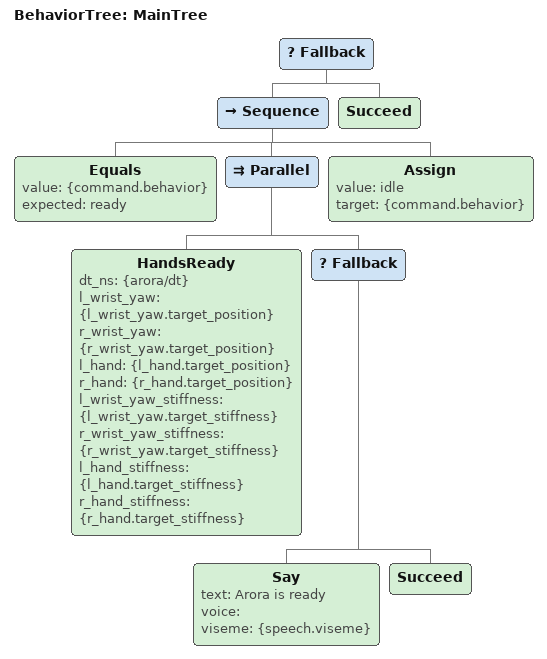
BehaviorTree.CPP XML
<root main_tree_to_execute="MainTree">
  <BehaviorTree ID="MainTree">
    <Fallback>
      <Sequence>
        <Equals value="{command.behavior}" expected="ready" />
        <Parallel>
          <HandsReady dt_ns="{arora/dt}"
                      l_wrist_yaw="{l_wrist_yaw.target_position}"
                      r_wrist_yaw="{r_wrist_yaw.target_position}"
                      l_hand="{l_hand.target_position}"
                      r_hand="{r_hand.target_position}"
                      l_wrist_yaw_stiffness="{l_wrist_yaw.target_stiffness}"
                      r_wrist_yaw_stiffness="{r_wrist_yaw.target_stiffness}"
                      l_hand_stiffness="{l_hand.target_stiffness}"
                      r_hand_stiffness="{r_hand.target_stiffness}" />
          <Fallback>
            <Say text="Arora is ready" voice="" viseme="{speech.viseme}" />
            <Succeed />
          </Fallback>
        </Parallel>
        <Assign value="idle" target="{command.behavior}" />
      </Sequence>
      <Succeed />
    </Fallback>
  </BehaviorTree>
</root>
